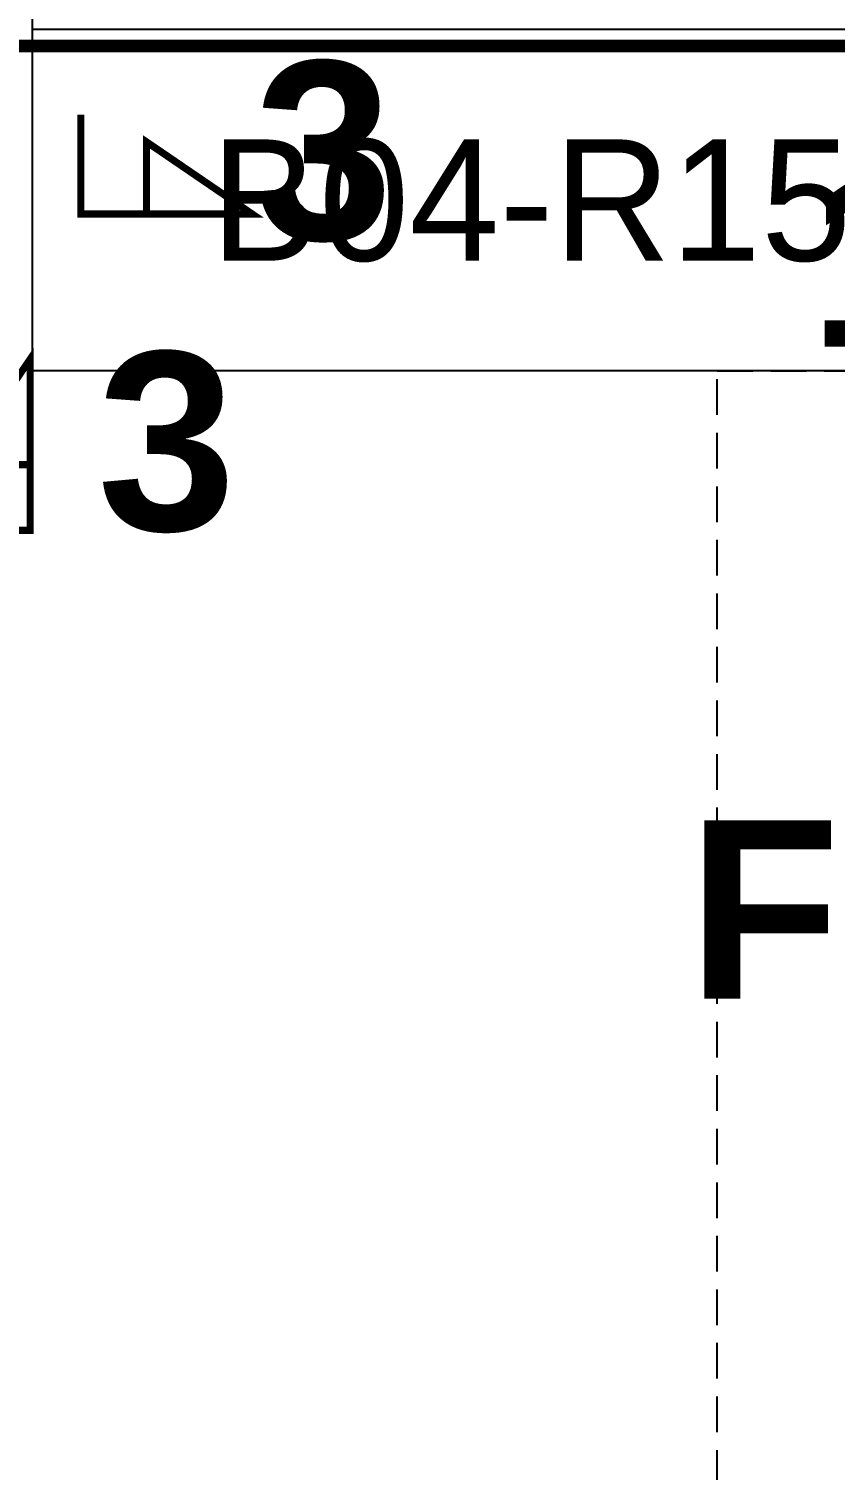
# Model space of a CAD drawing. Header units: metres. Extents: x 532250 to 532639, y 2673852 to 2674172.
# Drawn here: x 532411.79 to 532423.08, y 2674046.39 to 2674066.58 of the extents above; entities that cross this region are included whole.
import ezdxf
from ezdxf.enums import TextEntityAlignment as Align

# ---------------------------------------------------------------- set-up
doc = ezdxf.new("R2010")
doc.units = ezdxf.units.M
doc.header["$MEASUREMENT"] = 0
doc.linetypes.add('DASHED', pattern=[0.75, 0.5, -0.25])
for name, color, linetype in [('E-Inverter Grouping', 2, 'Continuous'), ('IDT', 7, 'Continuous'), ('LT Cable(AG) INV to LT Panel BL-04', 2, 'Continuous'), ('Messenger Wire Block-04 (Master Path)', 30, 'Continuous'), ('Messenger Wire Block-04 (MW Path)', 191, 'Continuous'), ('MMS Table Block-04', 8, 'Continuous'), ('Section Marking BL-04', 2, 'Continuous')]:
    doc.layers.add(name, color=color, linetype=linetype)
doc.styles.add('BoldTextStyle', font='arialbd.ttf')
doc.styles.get("Standard").update_dxf_attribs({"font": 'Adani Regular.ttf'})

# ---------------------------------------------------------------- blocks, each defined once
blk = doc.blocks.new('MMS Table (32.292 x 4.788)')
at = {"color": 0}
blk.add_lwpolyline([(0, -0.002), (0, 4.786), (32.292, 4.786), (32.292, -0.002)], close=True, dxfattribs=at)
at = {"color": 7}
blk.add_attdef('ID1', text='', height=1.7, dxfattribs=at).set_placement((16.146, 2.392), align=Align.MIDDLE_CENTER)
blk = doc.blocks.new('IDT')
at = {"layer": 'IDT', "color": 243, "linetype": 'DASHED'}
blk.add_lwpolyline([(45.49999999962691, 32.58580025943296), (45.4999999996269, -4.032314963696315), (-1.30442248516332e-09, -4.032314963696308), (-1.304414354308392e-09, 32.58580025943297)], close=True, dxfattribs=at)

msp = doc.modelspace()

# ---------------------------------------------------------------- linework, layer by layer
at = {"layer": 'E-Inverter Grouping', "color": 3}
msp.add_lwpolyline([(532476.5192843683, 2674061.791169281), (532411.8352843683, 2674061.791169281), (532411.8352843683, 2674096.575169281), (532476.5192843683, 2674096.575169281)], close=True, dxfattribs=at)
at = {"layer": 'LT Cable(AG) INV to LT Panel BL-04', "color": 2}
for points in [[(532439.0322512615, 2674046.603238401), (532433.7258224856, 2674046.603238401, -0.2182712683262629), (532433.043997268, 2674046.915774043), (532432.1654369397, 2674047.935452221, 0.1032748659335312), (532431.8053352527, 2674048.010632983), (532425.9187843688, 2674048.010632983, -0.414213562393192), (532425.0187843686, 2674048.910632983), (532425.0187843686, 2674060.378353759, -0.02139299535886178), (532425.0220765084, 2674060.455262883), (532425.0654922286, 2674060.961460529, 0.02139299535864674), (532425.0687843683, 2674061.038369653), (532425.0687843683, 2674065.415487811, 0.414213562373095), (532424.1687843683, 2674066.315487811), (532410.9767843684, 2674066.315487811, 0.414213562373095), (532410.0767843684, 2674065.415487811), (532410.0767843684, 2674059.715487811, -0.414213562373095), (532409.1767843683, 2674058.815487811), (532317.197584518, 2674058.815487811, -0.414213562373095), (532316.297584518, 2674059.715487811), (532316.297584518, 2674060.225769276)], [(532439.0322512615, 2674046.553238402), (532433.7091824451, 2674046.553238402, -0.2191894490344296), (532433.0253023388, 2674046.868167466), (532432.1549981157, 2674047.885452222, 0.1032748659503297), (532431.7948964287, 2674047.960632984), (532425.8687843687, 2674047.960632983, -0.4142135623930754), (532424.9687843686, 2674048.860632983), (532424.9687843686, 2674060.380494037, -0.02139299540844348), (532424.9720765083, 2674060.457403162), (532425.0154922287, 2674060.963600808, 0.02139299541725513), (532425.0187843684, 2674061.040509932), (532425.0187843683, 2674065.365487811, 0.4142135623665691), (532424.1187843683, 2674066.265487811), (532411.0267843684, 2674066.265487811, 0.414213562373095), (532410.1267843684, 2674065.365487811), (532410.1267843684, 2674037.165487811, -0.414213562373095), (532409.2267843684, 2674036.265487811), (532317.197584518, 2674036.265487811, -0.414213562373095), (532316.297584518, 2674037.165487811), (532316.297584518, 2674037.725769276)], [(532439.0322512615, 2674046.578238402), (532433.7175072357, 2674046.578238402, -0.218728647877491), (532433.0346572554, 2674046.891965509), (532432.1602175276, 2674047.910452222, 0.1032748659419083), (532431.8001158406, 2674047.985632984), (532425.8937843688, 2674047.985632983, -0.4142135623931337), (532424.9937843686, 2674048.885632983), (532424.9937843686, 2674060.379423898, -0.02139299535886178), (532424.9970765084, 2674060.456333022), (532425.0404922286, 2674060.962530668, 0.02139299535864674), (532425.0437843683, 2674061.039439792), (532425.0437843683, 2674065.390487811, 0.414213562373095), (532424.1437843683, 2674066.290487811), (532411.0017843684, 2674066.290487811, 0.414213562373095), (532410.1017843684, 2674065.390487811), (532410.1017843684, 2674037.190487811, -0.414213562373095), (532409.2017843684, 2674036.290487811), (532381.981584518, 2674036.290487811, -0.414213562373095), (532381.081584518, 2674037.190487811), (532381.081584518, 2674037.725769276)]]:
    msp.add_lwpolyline(points, format="xyb", dxfattribs=at)
at = {"layer": 'Messenger Wire Block-04 (Master Path)'}
msp.add_lwpolyline([(532410.0142843684, 2674066.379987811), (532425.1312843683, 2674066.379987811)], dxfattribs=at)
at = {"layer": 'Messenger Wire Block-04 (MW Path)', "const_width": 0.1}
msp.add_lwpolyline([(532410.0142843684, 2674066.379987811), (532425.1312843683, 2674066.379987811)], dxfattribs=at)
at = {"layer": 'Section Marking BL-04', "color": 94, "lineweight": 35, "true_color": 0x00a500, "const_width": 0.1}
for points in [[(532412.5142843684, 2674065.377987811), (532412.5142843684, 2674063.987987811), (532414.9142843684, 2674063.987987811), (532413.4342843684, 2674064.997987811), (532413.4342843684, 2674063.987987811)], [(532410.4151870797, 2674059.556231749), (532411.8051870797, 2674059.556231749), (532411.8051870797, 2674061.956231749), (532410.7951870797, 2674060.476231749), (532411.8051870797, 2674060.476231749)]]:
    msp.add_lwpolyline(points, dxfattribs=at)

# ---------------------------------------------------------------- block references
at = {"layer": 'IDT', "color": 8, "rotation": 180}
msp.add_blockref('IDT', (532466.9272843674, 2674057.758854317), dxfattribs=at)
at = {"layer": 'MMS Table Block-04'}
msp.add_blockref('MMS Table (32.292 x 4.788)', (532411.8352843683, 2674061.791169281), dxfattribs=at).add_auto_attribs({'ID1': 'B04-R15-S06-I24-Sr17&18'})

# ---------------------------------------------------------------- texts
at = {"layer": 'Section Marking BL-04', "color": 94, "true_color": 0x00a500, "style": 'BoldTextStyle'}
for s, p in [('3', (532415.9142843684, 2674064.877987811)), ('12', (532424.6562843685, 2674063.377987811)), ('3', (532413.7151870797, 2674060.806231749)), ('F', (532422.0812843686, 2674054.243668208))]:
    msp.add_text(s, height=2.5, dxfattribs=at).set_placement(p, align=Align.MIDDLE_CENTER)

doc.saveas('drawing.dxf')
